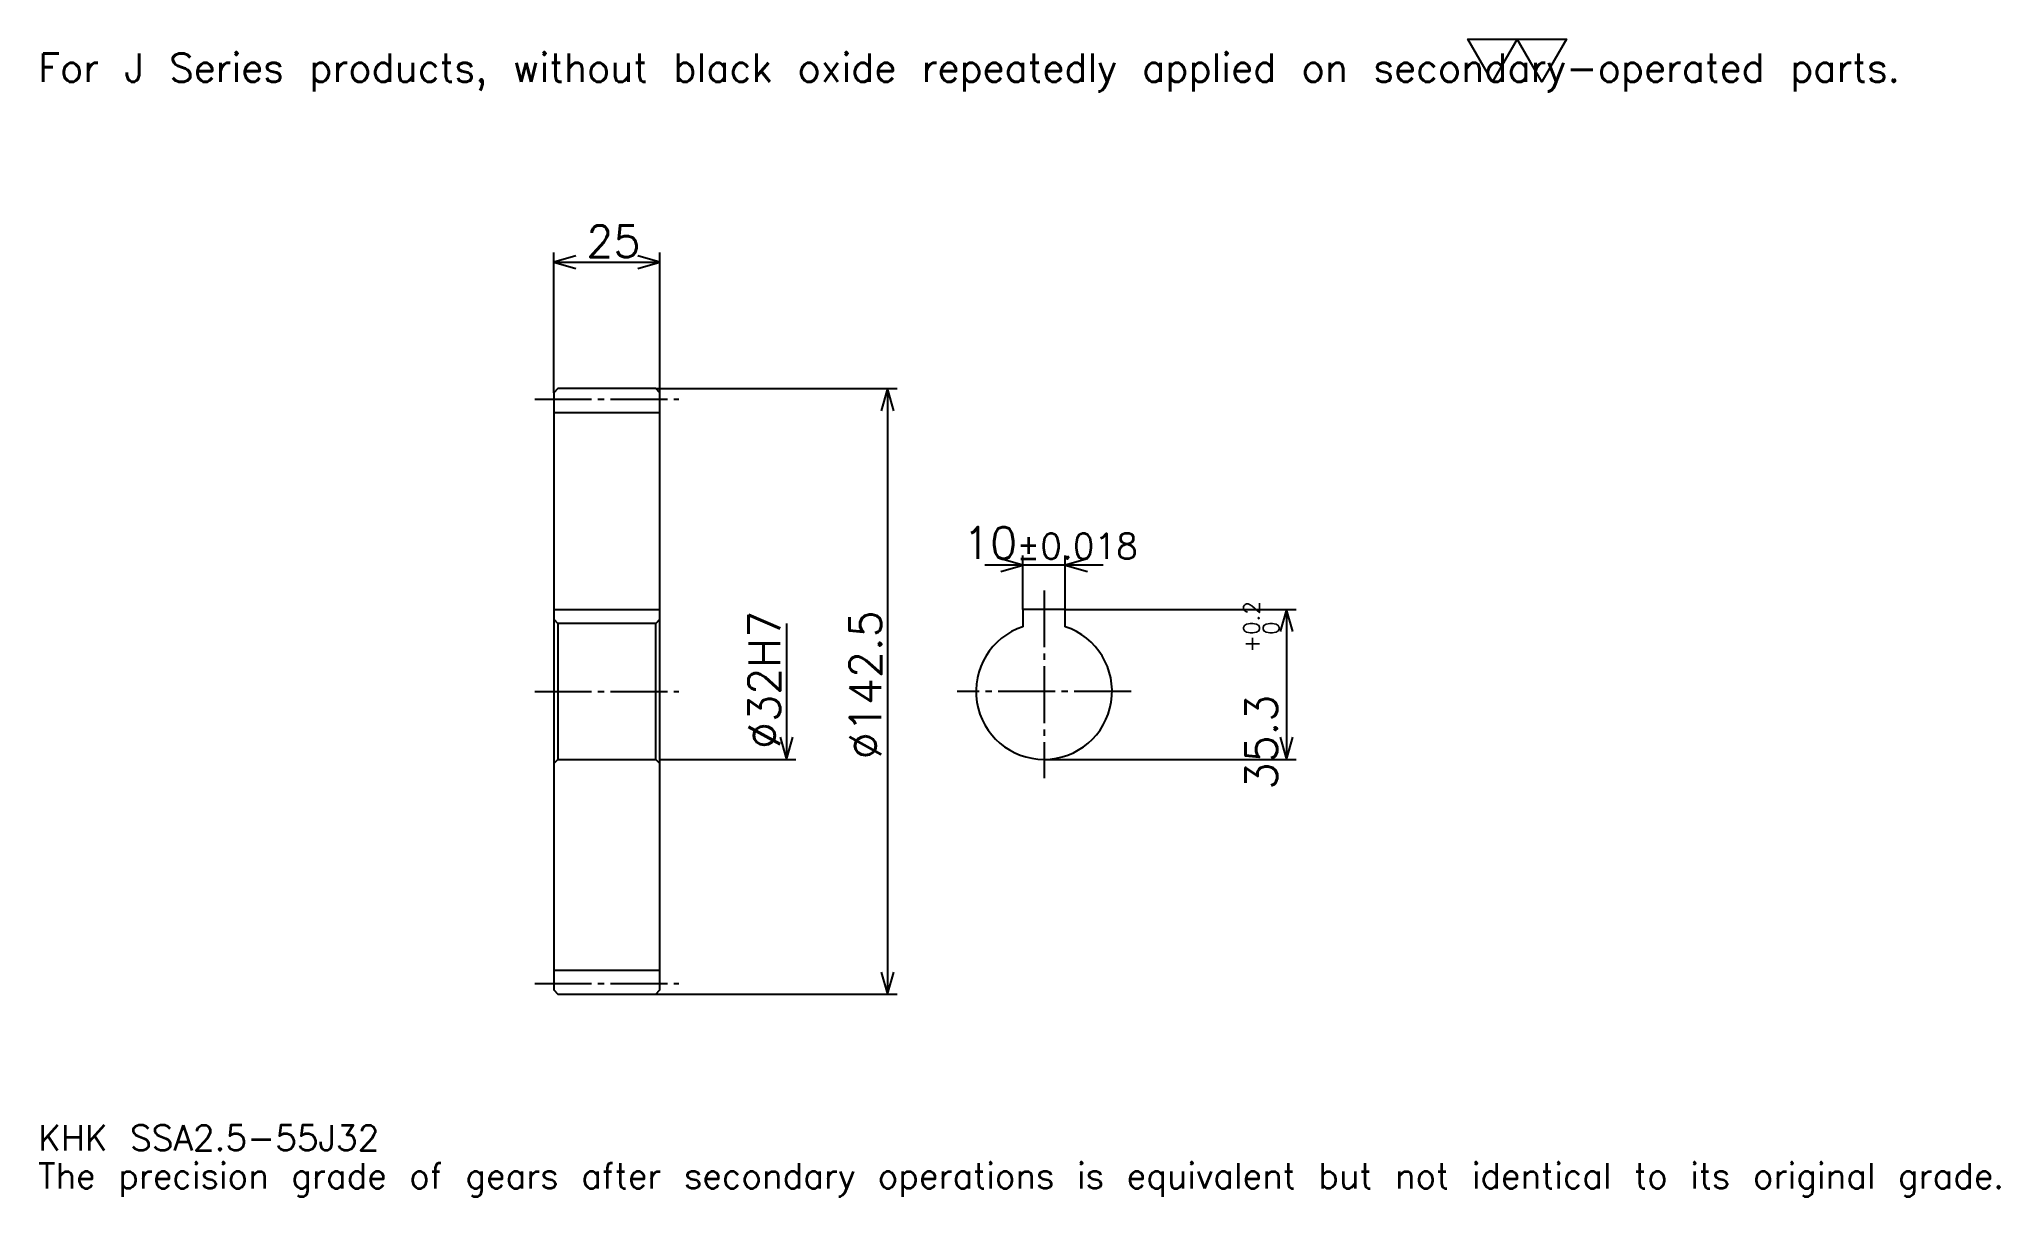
# Model space of a CAD drawing. Extents: x 15 to 476, y 5 to 278.
import ezdxf

# ---------------------------------------------------------------- set-up
doc = ezdxf.new("R2010")
doc.units = 0
doc.linetypes.add('DASHDOT', pattern=[17.853262, 13.389946, -1.487772, 1.487772, -1.487772])
doc.layers.get('0').update_dxf_attribs({"linetype": 'CONTINUOUS'})
doc.layers.add('DASHDOT', color=6, linetype='DASHDOT')
doc.styles.add('KANJI', font='TXT', dxfattribs={"bigfont": 'BIGFONT'})

msp = doc.modelspace()

# ---------------------------------------------------------------- linework, layer by layer
at = {"color": 5}
for p, q in [((136.191574, 195.641983), (136.191574, 227.629074)), ((161.191574, 195.641983), (161.191574, 227.629074)), ((136.191574, 225.397415), (161.191574, 225.397415)), ((136.191574, 194.641983), (136.191574, 195.641983)), ((160.191574, 195.641983), (161.191574, 195.641983)), ((161.191574, 195.641983), (216.983017, 195.641983)), ((161.191574, 194.641983), (161.191574, 195.641983)), ((214.751358, 195.641983), (214.751358, 53.141983)), ((265.506775, 154.106384), (237.653534, 154.106384)), ((246.58017, 143.691986), (246.58017, 156.338043)), ((256.58017, 143.691986), (256.58017, 156.338043)), ((256.58017, 143.691986), (310.88385, 143.691986)), ((308.652161, 143.691986), (308.652161, 108.391983)), ((190.947006, 140.391983), (190.947006, 108.391983)), ((161.191574, 108.391983), (193.178665, 108.391983)), ((251.58017, 108.391983), (310.88385, 108.391983)), ((160.191574, 53.141983), (161.191574, 53.141983)), ((161.191574, 53.141983), (216.983017, 53.141983))]:
    msp.add_line(p, q, dxfattribs=at)
at = {"color": 4}
for p, q in [((136.191574, 190.016983), (161.191574, 190.016983)), ((136.191574, 143.691986), (161.191574, 143.691986)), ((161.191574, 141.391983), (160.191574, 140.391983)), ((136.191574, 107.391983), (137.191574, 108.391983)), ((161.191574, 107.391983), (160.191574, 108.391983)), ((136.191574, 58.766983), (161.191574, 58.766983))]:
    msp.add_line(p, q, dxfattribs=at)
at = {"color": 7}
msp.add_lwpolyline([(357.065216, 267.79892), (351.262909, 277.856262), (374.472137, 277.856262), (368.66983, 267.79892), (362.867523, 277.856262), (357.065216, 267.79892)], dxfattribs=at)
at = {"color": 5}
for points in [[(141.398773, 226.885193), (136.191574, 225.397415), (141.398773, 223.909637)], [(155.984375, 223.909637), (161.191574, 225.397415), (155.984375, 226.885193)], [(216.239136, 190.434784), (214.751358, 195.641983), (213.26358, 190.434784)], [(241.372955, 152.618607), (246.58017, 154.106384), (241.372955, 155.594162)], [(261.787354, 155.594162), (256.58017, 154.106384), (261.787354, 152.618607)], [(310.139954, 138.484787), (308.652161, 143.691986), (307.164398, 138.484787)], [(189.459229, 113.599182), (190.947006, 108.391983), (192.434784, 113.599182)], [(307.164398, 113.599182), (308.652161, 108.391983), (310.139954, 113.599182)], [(213.26358, 58.349182), (214.751358, 53.141983), (216.239136, 58.349182)]]:
    msp.add_lwpolyline(points, dxfattribs=at)
at = {"color": 4}
for points in [[(136.191574, 107.391983), (136.191574, 54.141983), (137.191574, 53.141983), (160.191574, 53.141983), (161.191574, 54.141983), (161.191574, 194.641983), (160.191574, 195.641983), (137.191574, 195.641983), (136.191574, 194.641983), (136.191574, 107.391983)], [(256.58017, 139.590668), (256.58017, 143.691986), (246.58017, 143.691986), (246.58017, 139.590668)], [(136.191574, 141.391983), (137.191574, 140.391983), (137.191574, 108.391983), (160.191574, 108.391983), (160.191574, 140.391983), (137.191574, 140.391983)]]:
    msp.add_lwpolyline(points, dxfattribs=at)
msp.add_arc((251.58017, 124.391983), 16, 108.20995733, 71.79004267, dxfattribs=at)
at = {"layer": 'DASHDOT', "color": 7}
for p, q in [((131.728256, 193.141983), (165.654892, 193.141983)), ((251.58017, 148.155304), (251.58017, 103.928665)), ((131.728256, 124.391983), (165.654892, 124.391983)), ((272.043457, 124.391983), (231.116852, 124.391983)), ((131.728256, 55.641983), (165.654892, 55.641983))]:
    msp.add_line(p, q, dxfattribs=at)

# ---------------------------------------------------------------- texts
at = {"color": 7, "style": 'KANJI'}
for s, height, p in [('For J Series products, without black oxide repeatedly applied on secondary-operated parts.', 6.694973, (14.877717, 267.79892)), ('25', 7.438859, (143.856323, 226.587631)), ('10', 7.438859, (232.505463, 155.594162)), ('%%p0.018', 5.951087, (245.076202, 155.594162)), ('KHK SSA2.5-55J32', 5.951087, (14.877717, 16.36549)), ('The precision grade of gears after secondary operations is equivalent but not identical to its original grade.', 5.951087, (14.877717, 7.438859))]:
    msp.add_text(s, height=height, dxfattribs=at).set_placement(p)
for s, height, p in [('0.2', 3.719429, (302.254761, 137.665222)), ('%%c32H7', 7.438859, (189.459229, 110.816071)), ('%%c142.5', 7.438859, (213.26358, 108.398438)), ('0', 3.719429, (306.866852, 137.665222)), ('+', 3.719429, (302.254761, 133.499451)), ('35.3', 7.438859, (306.420532, 101.301132))]:
    msp.add_text(s, height=height, rotation=90, dxfattribs=at).set_placement(p)

doc.saveas('drawing.dxf')
